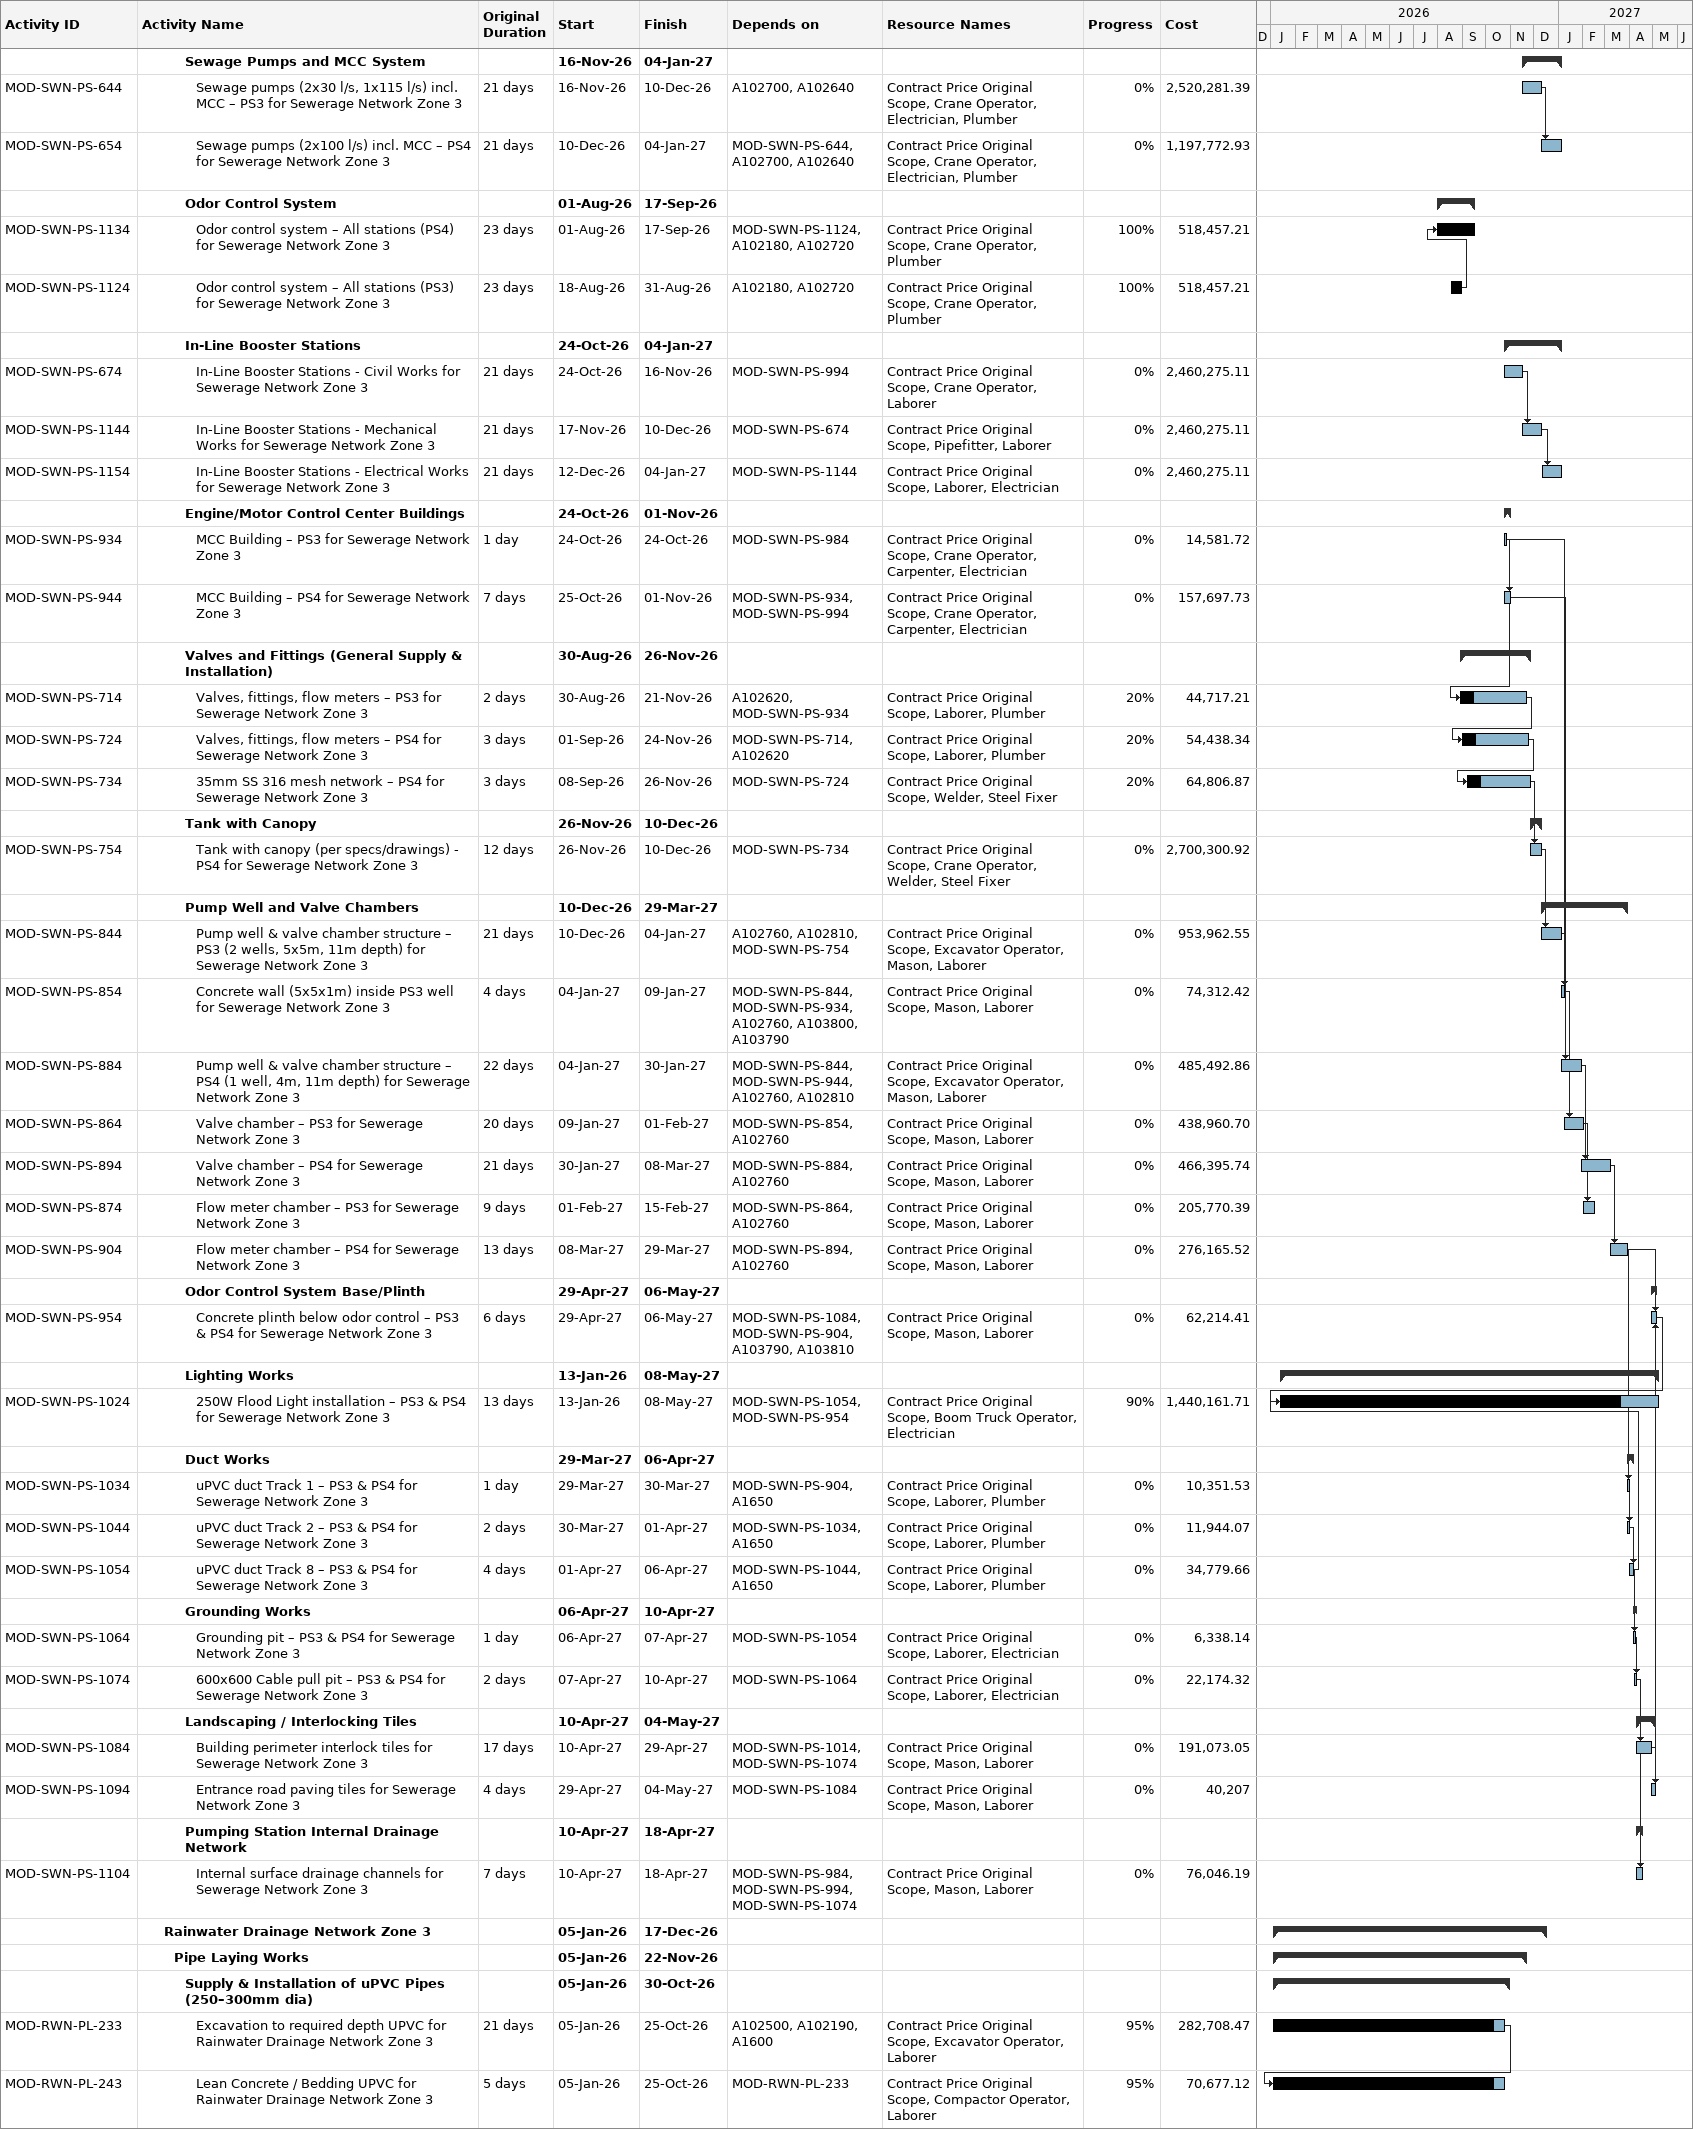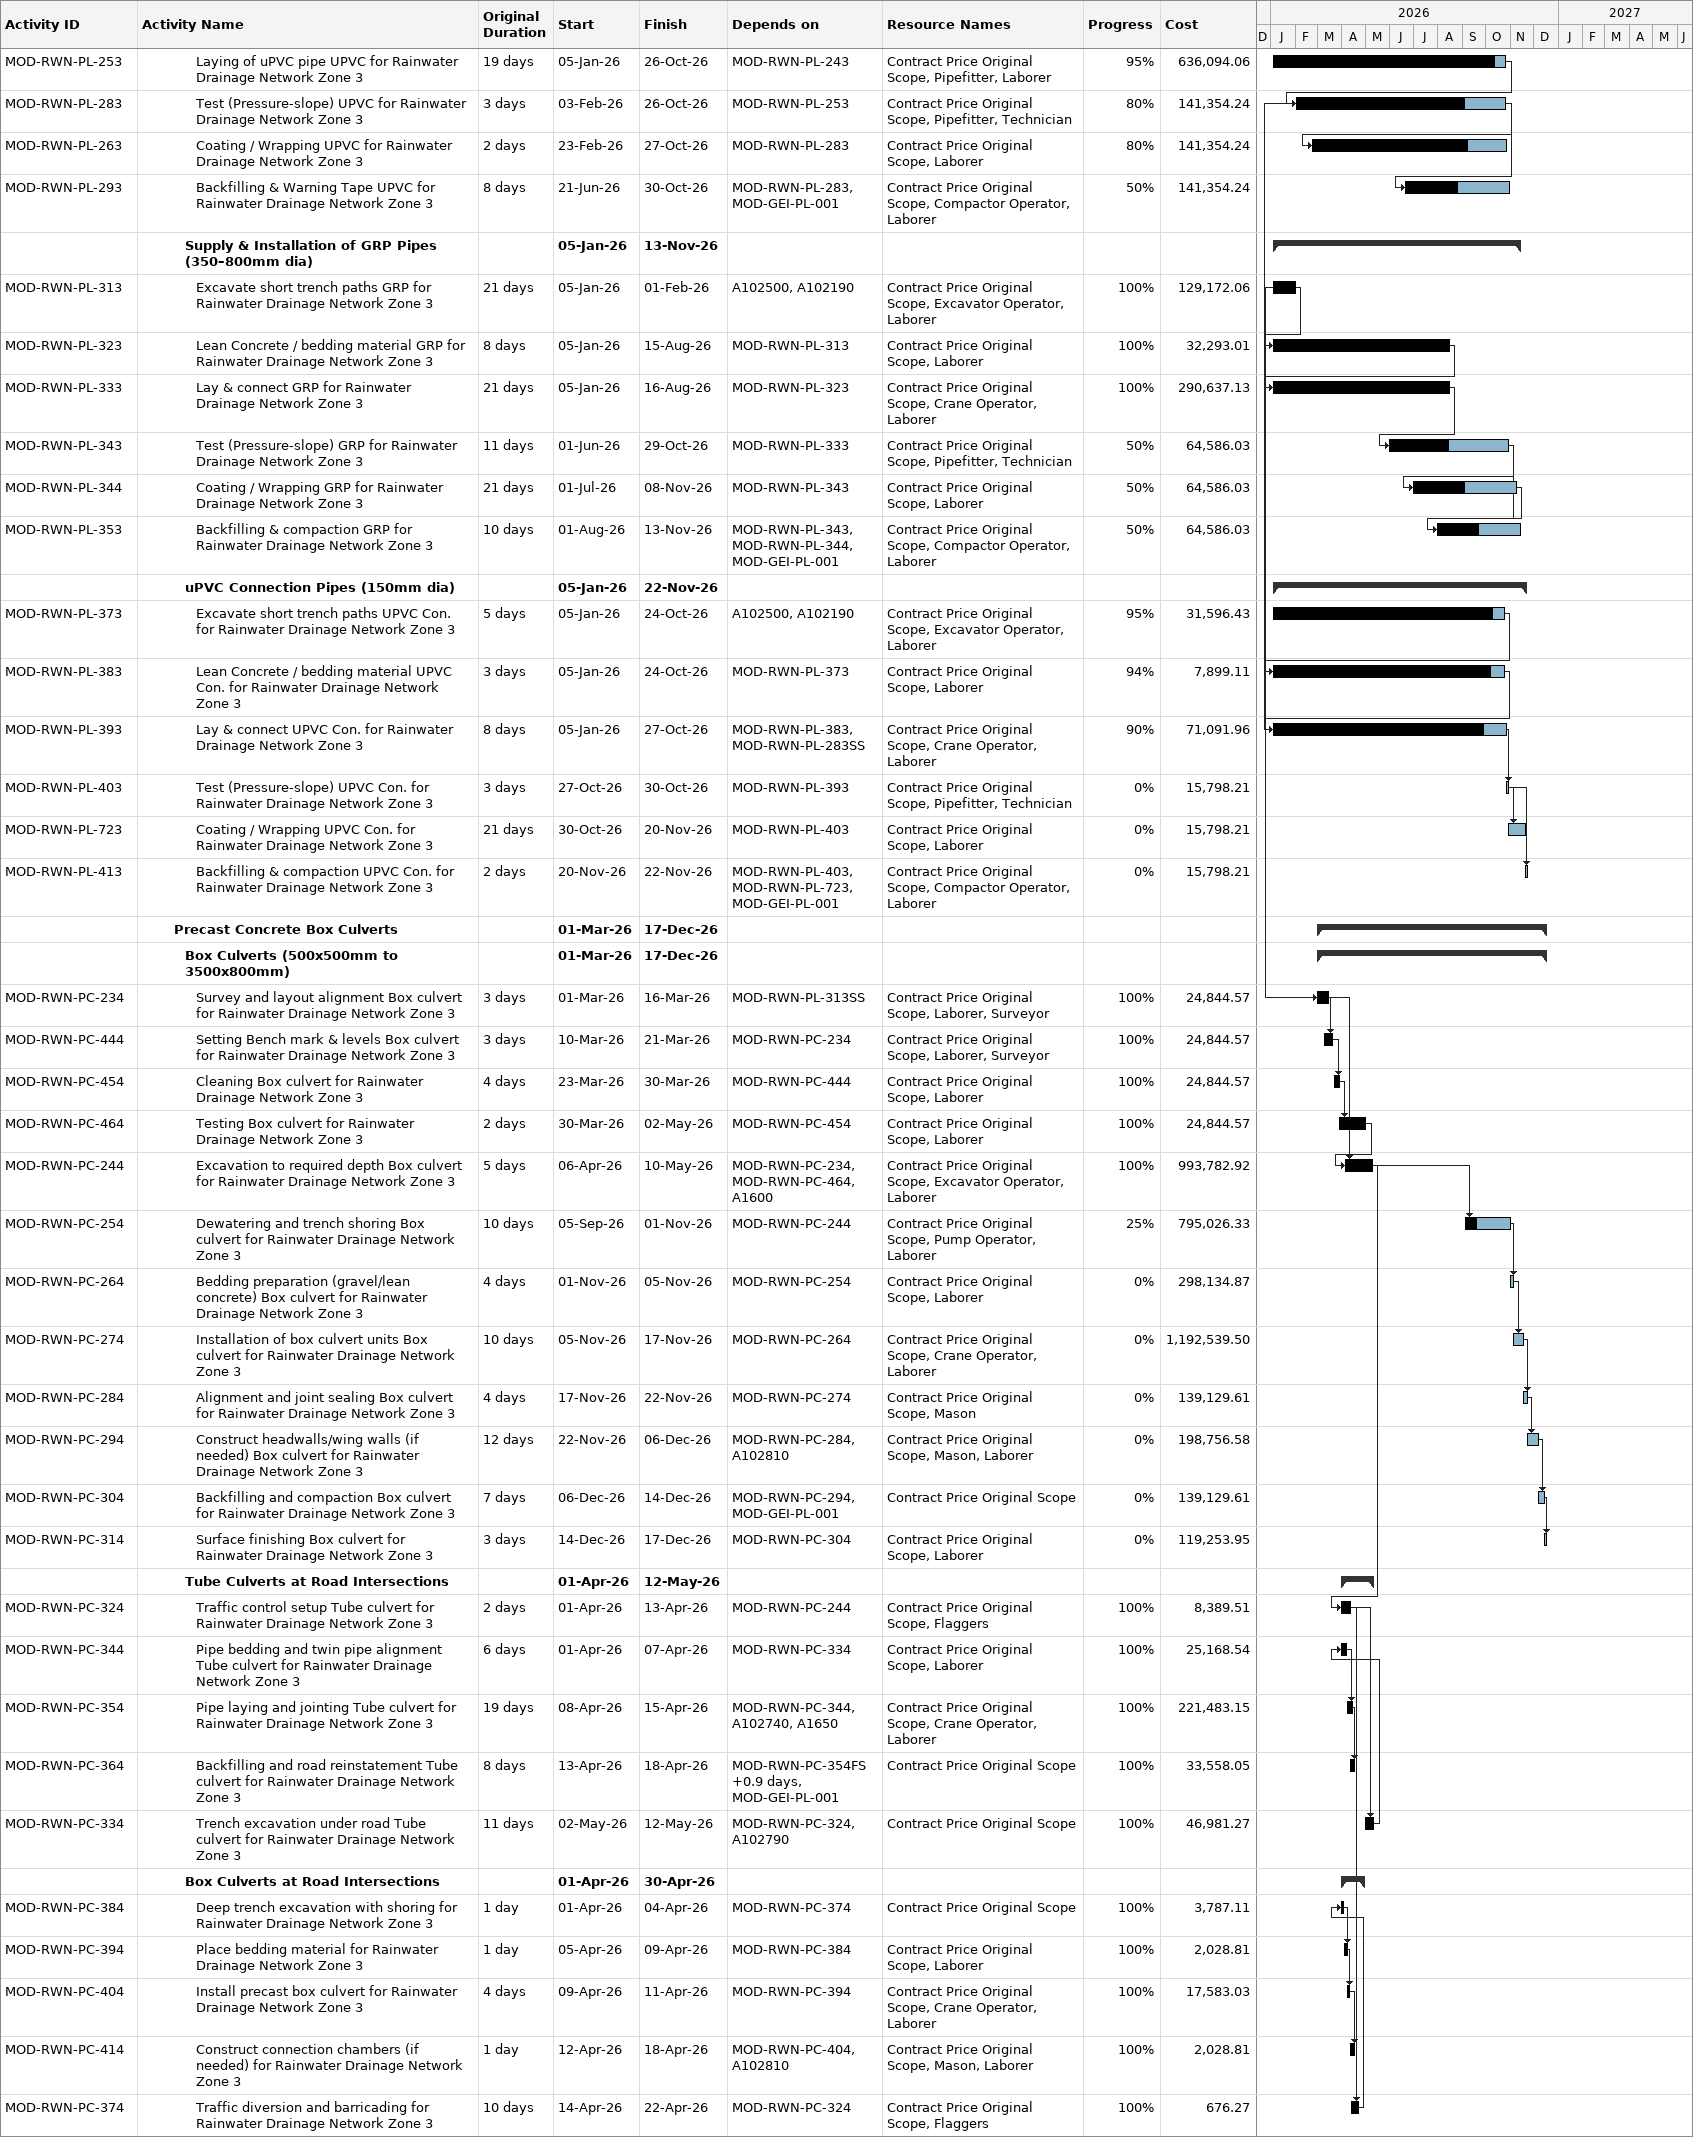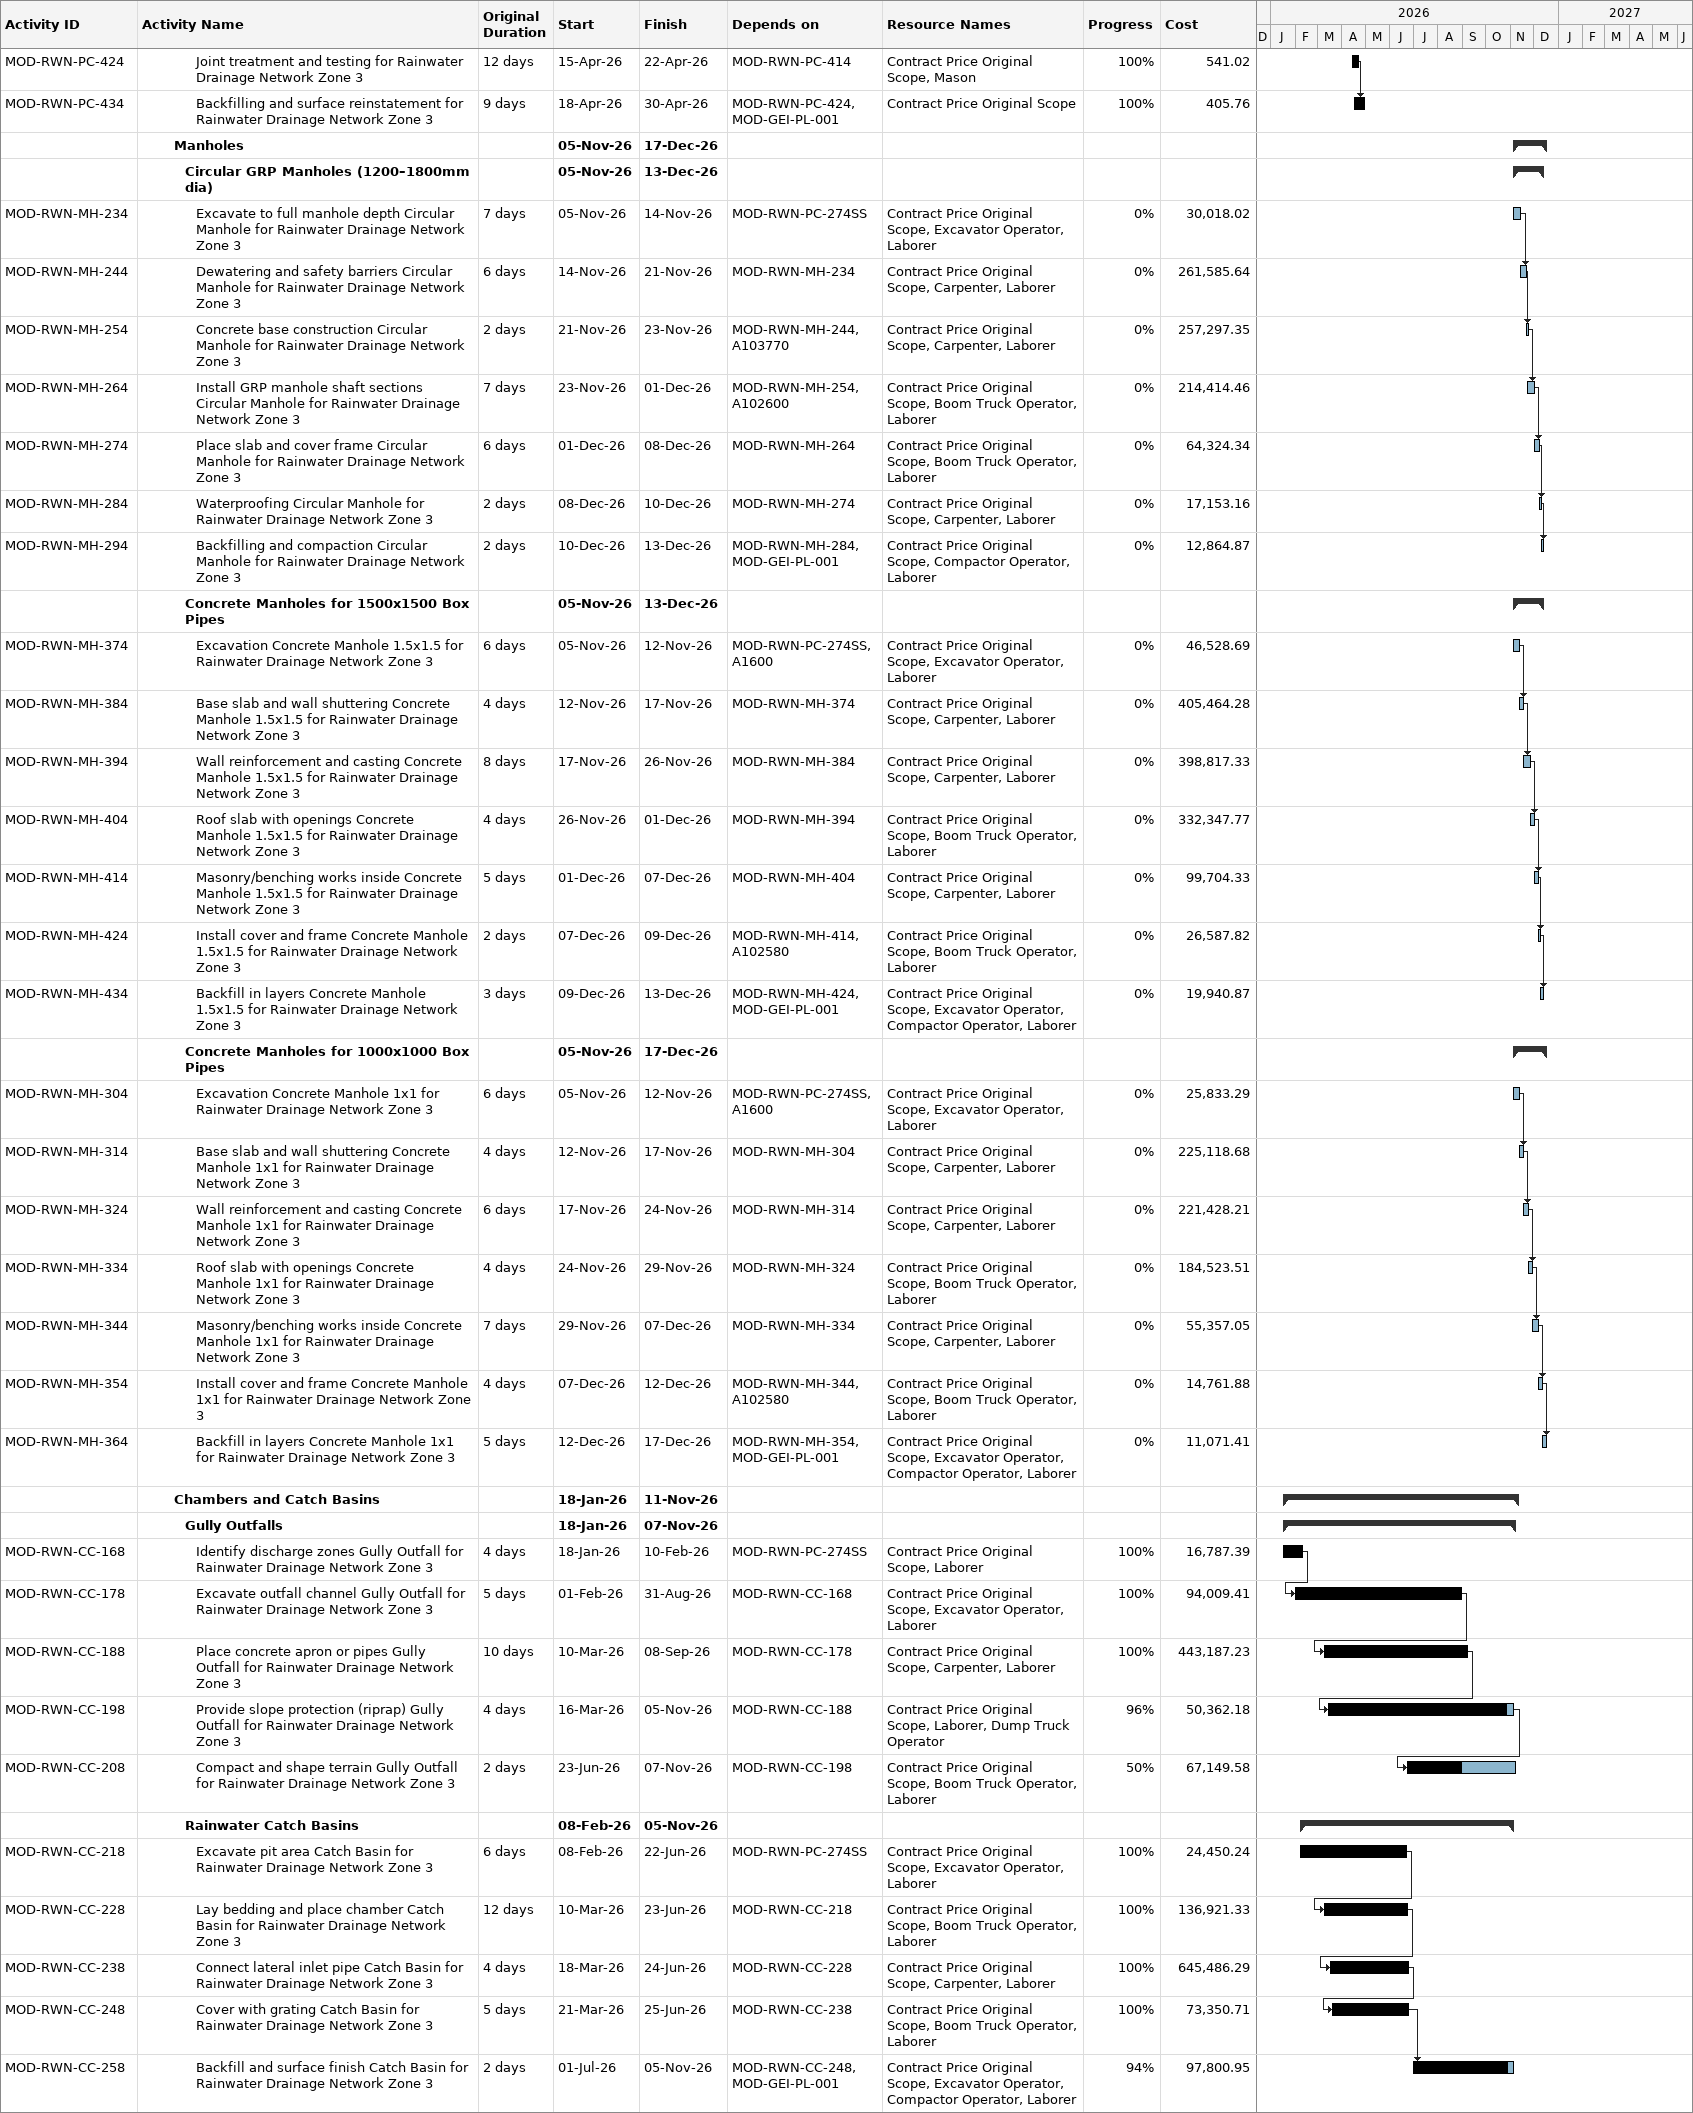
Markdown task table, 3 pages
| ID | Level | Task | Original duration | Start | Finish | Predecessors | Resources | % complete | Cost |
|---|---|---|---|---|---|---|---|---|---|
|  | 5 | **Sewage Pumps and MCC System** |  | 2026-11-16 | 2027-01-04 |  |  |  |  |
| MOD-SWN-PS-644 | 6 | Sewage pumps (2x30 l/s, 1x115 l/s) incl. MCC – PS3 for Sewerage Network Zone 3 | 21d | 2026-11-16 | 2026-12-10 | A102700, A102640 | Contract Price Original Scope, Crane Operator, Electrician, Plumber | 0 | 2520281.39 |
| MOD-SWN-PS-654 | 6 | Sewage pumps (2x100 l/s) incl. MCC – PS4 for Sewerage Network Zone 3 | 21d | 2026-12-10 | 2027-01-04 | MOD-SWN-PS-644, A102700, A102640 | Contract Price Original Scope, Crane Operator, Electrician, Plumber | 0 | 1197772.93 |
|  | 5 | **Odor Control System** |  | 2026-08-01 | 2026-09-17 |  |  |  |  |
| MOD-SWN-PS-1134 | 6 | Odor control system – All stations (PS4) for Sewerage Network Zone 3 | 23d | 2026-08-01 | 2026-09-17 | MOD-SWN-PS-1124, A102180, A102720 | Contract Price Original Scope, Crane Operator, Plumber | 100 | 518457.21 |
| MOD-SWN-PS-1124 | 6 | Odor control system – All stations (PS3) for Sewerage Network Zone 3 | 23d | 2026-08-18 | 2026-08-31 | A102180, A102720 | Contract Price Original Scope, Crane Operator, Plumber | 100 | 518457.21 |
|  | 5 | **In-Line Booster Stations** |  | 2026-10-24 | 2027-01-04 |  |  |  |  |
| MOD-SWN-PS-674 | 6 | In-Line Booster Stations - Civil Works for Sewerage Network Zone 3 | 21d | 2026-10-24 | 2026-11-16 | MOD-SWN-PS-994 | Contract Price Original Scope, Crane Operator, Laborer | 0 | 2460275.11 |
| MOD-SWN-PS-1144 | 6 | In-Line Booster Stations - Mechanical Works for Sewerage Network Zone 3 | 21d | 2026-11-17 | 2026-12-10 | MOD-SWN-PS-674 | Contract Price Original Scope, Pipefitter, Laborer | 0 | 2460275.11 |
| MOD-SWN-PS-1154 | 6 | In-Line Booster Stations - Electrical Works for Sewerage Network Zone 3 | 21d | 2026-12-12 | 2027-01-04 | MOD-SWN-PS-1144 | Contract Price Original Scope, Laborer, Electrician | 0 | 2460275.11 |
|  | 5 | **Engine/Motor Control Center Buildings** |  | 2026-10-24 | 2026-11-01 |  |  |  |  |
| MOD-SWN-PS-934 | 6 | MCC Building – PS3 for Sewerage Network Zone 3 | 1d | 2026-10-24 | 2026-10-24 | MOD-SWN-PS-984 | Contract Price Original Scope, Crane Operator, Carpenter, Electrician | 0 | 14581.72 |
| MOD-SWN-PS-944 | 6 | MCC Building – PS4 for Sewerage Network Zone 3 | 7d | 2026-10-25 | 2026-11-01 | MOD-SWN-PS-934, MOD-SWN-PS-994 | Contract Price Original Scope, Crane Operator, Carpenter, Electrician | 0 | 157697.73 |
|  | 5 | **Valves and Fittings (General Supply & Installation)** |  | 2026-08-30 | 2026-11-26 |  |  |  |  |
| MOD-SWN-PS-714 | 6 | Valves, fittings, flow meters – PS3 for Sewerage Network Zone 3 | 2d | 2026-08-30 | 2026-11-21 | A102620, MOD-SWN-PS-934 | Contract Price Original Scope, Laborer, Plumber | 20 | 44717.21 |
| MOD-SWN-PS-724 | 6 | Valves, fittings, flow meters – PS4 for Sewerage Network Zone 3 | 3d | 2026-09-01 | 2026-11-24 | MOD-SWN-PS-714, A102620 | Contract Price Original Scope, Laborer, Plumber | 20 | 54438.34 |
| MOD-SWN-PS-734 | 6 | 35mm SS 316 mesh network – PS4 for Sewerage Network Zone 3 | 3d | 2026-09-08 | 2026-11-26 | MOD-SWN-PS-724 | Contract Price Original Scope, Welder, Steel Fixer | 20 | 64806.87 |
|  | 5 | **Tank with Canopy** |  | 2026-11-26 | 2026-12-10 |  |  |  |  |
| MOD-SWN-PS-754 | 6 | Tank with canopy (per specs/drawings) - PS4 for Sewerage Network Zone 3 | 12d | 2026-11-26 | 2026-12-10 | MOD-SWN-PS-734 | Contract Price Original Scope, Crane Operator, Welder, Steel Fixer | 0 | 2700300.92 |
|  | 5 | **Pump Well and Valve Chambers** |  | 2026-12-10 | 2027-03-29 |  |  |  |  |
| MOD-SWN-PS-844 | 6 | Pump well & valve chamber structure – PS3 (2 wells, 5x5m, 11m depth) for Sewerage Network Zone 3 | 21d | 2026-12-10 | 2027-01-04 | A102760, A102810, MOD-SWN-PS-754 | Contract Price Original Scope, Excavator Operator, Mason, Laborer | 0 | 953962.55 |
| MOD-SWN-PS-854 | 6 | Concrete wall (5x5x1m) inside PS3 well for Sewerage Network Zone 3 | 4d | 2027-01-04 | 2027-01-09 | MOD-SWN-PS-844, MOD-SWN-PS-934, A102760, A103800, A103790 | Contract Price Original Scope, Mason, Laborer | 0 | 74312.42 |
| MOD-SWN-PS-884 | 6 | Pump well & valve chamber structure – PS4 (1 well, 4m, 11m depth) for Sewerage Network Zone 3 | 22d | 2027-01-04 | 2027-01-30 | MOD-SWN-PS-844, MOD-SWN-PS-944, A102760, A102810 | Contract Price Original Scope, Excavator Operator, Mason, Laborer | 0 | 485492.86 |
| MOD-SWN-PS-864 | 6 | Valve chamber – PS3 for Sewerage Network Zone 3 | 20d | 2027-01-09 | 2027-02-01 | MOD-SWN-PS-854, A102760 | Contract Price Original Scope, Mason, Laborer | 0 | 438960.70 |
| MOD-SWN-PS-894 | 6 | Valve chamber – PS4 for Sewerage Network Zone 3 | 21d | 2027-01-30 | 2027-03-08 | MOD-SWN-PS-884, A102760 | Contract Price Original Scope, Mason, Laborer | 0 | 466395.74 |
| MOD-SWN-PS-874 | 6 | Flow meter chamber – PS3 for Sewerage Network Zone 3 | 9d | 2027-02-01 | 2027-02-15 | MOD-SWN-PS-864, A102760 | Contract Price Original Scope, Mason, Laborer | 0 | 205770.39 |
| MOD-SWN-PS-904 | 6 | Flow meter chamber – PS4 for Sewerage Network Zone 3 | 13d | 2027-03-08 | 2027-03-29 | MOD-SWN-PS-894, A102760 | Contract Price Original Scope, Mason, Laborer | 0 | 276165.52 |
|  | 5 | **Odor Control System Base/Plinth** |  | 2027-04-29 | 2027-05-06 |  |  |  |  |
| MOD-SWN-PS-954 | 6 | Concrete plinth below odor control – PS3 & PS4 for Sewerage Network Zone 3 | 6d | 2027-04-29 | 2027-05-06 | MOD-SWN-PS-1084, MOD-SWN-PS-904, A103790, A103810 | Contract Price Original Scope, Mason, Laborer | 0 | 62214.41 |
|  | 5 | **Lighting Works** |  | 2026-01-13 | 2027-05-08 |  |  |  |  |
| MOD-SWN-PS-1024 | 6 | 250W Flood Light installation – PS3 & PS4 for Sewerage Network Zone 3 | 13d | 2026-01-13 | 2027-05-08 | MOD-SWN-PS-1054, MOD-SWN-PS-954 | Contract Price Original Scope, Boom Truck Operator, Electrician | 90 | 1440161.71 |
|  | 5 | **Duct Works** |  | 2027-03-29 | 2027-04-06 |  |  |  |  |
| MOD-SWN-PS-1034 | 6 | uPVC duct Track 1 – PS3 & PS4 for Sewerage Network Zone 3 | 1d | 2027-03-29 | 2027-03-30 | MOD-SWN-PS-904, A1650 | Contract Price Original Scope, Laborer, Plumber | 0 | 10351.53 |
| MOD-SWN-PS-1044 | 6 | uPVC duct Track 2 – PS3 & PS4 for Sewerage Network Zone 3 | 2d | 2027-03-30 | 2027-04-01 | MOD-SWN-PS-1034, A1650 | Contract Price Original Scope, Laborer, Plumber | 0 | 11944.07 |
| MOD-SWN-PS-1054 | 6 | uPVC duct Track 8 – PS3 & PS4 for Sewerage Network Zone 3 | 4d | 2027-04-01 | 2027-04-06 | MOD-SWN-PS-1044, A1650 | Contract Price Original Scope, Laborer, Plumber | 0 | 34779.66 |
|  | 5 | **Grounding Works** |  | 2027-04-06 | 2027-04-10 |  |  |  |  |
| MOD-SWN-PS-1064 | 6 | Grounding pit – PS3 & PS4 for Sewerage Network Zone 3 | 1d | 2027-04-06 | 2027-04-07 | MOD-SWN-PS-1054 | Contract Price Original Scope, Laborer, Electrician | 0 | 6338.14 |
| MOD-SWN-PS-1074 | 6 | 600x600 Cable pull pit – PS3 & PS4 for Sewerage Network Zone 3 | 2d | 2027-04-07 | 2027-04-10 | MOD-SWN-PS-1064 | Contract Price Original Scope, Laborer, Electrician | 0 | 22174.32 |
|  | 5 | **Landscaping / Interlocking Tiles** |  | 2027-04-10 | 2027-05-04 |  |  |  |  |
| MOD-SWN-PS-1084 | 6 | Building perimeter interlock tiles for Sewerage Network Zone 3 | 17d | 2027-04-10 | 2027-04-29 | MOD-SWN-PS-1014, MOD-SWN-PS-1074 | Contract Price Original Scope, Mason, Laborer | 0 | 191073.05 |
| MOD-SWN-PS-1094 | 6 | Entrance road paving tiles for Sewerage Network Zone 3 | 4d | 2027-04-29 | 2027-05-04 | MOD-SWN-PS-1084 | Contract Price Original Scope, Mason, Laborer | 0 | 40207 |
|  | 5 | **Pumping Station Internal Drainage Network** |  | 2027-04-10 | 2027-04-18 |  |  |  |  |
| MOD-SWN-PS-1104 | 6 | Internal surface drainage channels for Sewerage Network Zone 3 | 7d | 2027-04-10 | 2027-04-18 | MOD-SWN-PS-984, MOD-SWN-PS-994, MOD-SWN-PS-1074 | Contract Price Original Scope, Mason, Laborer | 0 | 76046.19 |
|  | 3 | **Rainwater Drainage Network Zone 3** |  | 2026-01-05 | 2026-12-17 |  |  |  |  |
|  | 4 | **Pipe Laying Works** |  | 2026-01-05 | 2026-11-22 |  |  |  |  |
|  | 5 | **Supply & Installation of uPVC Pipes (250–300mm dia)** |  | 2026-01-05 | 2026-10-30 |  |  |  |  |
| MOD-RWN-PL-233 | 6 | Excavation to required depth UPVC for Rainwater Drainage Network Zone 3 | 21d | 2026-01-05 | 2026-10-25 | A102500, A102190, A1600 | Contract Price Original Scope, Excavator Operator, Laborer | 95 | 282708.47 |
| MOD-RWN-PL-243 | 6 | Lean Concrete / Bedding UPVC for Rainwater Drainage Network Zone 3 | 5d | 2026-01-05 | 2026-10-25 | MOD-RWN-PL-233 | Contract Price Original Scope, Compactor Operator, Laborer | 95 | 70677.12 |
| MOD-RWN-PL-253 | 6 | Laying of uPVC pipe UPVC for Rainwater Drainage Network Zone 3 | 19d | 2026-01-05 | 2026-10-26 | MOD-RWN-PL-243 | Contract Price Original Scope, Pipefitter, Laborer | 95 | 636094.06 |
| MOD-RWN-PL-283 | 6 | Test (Pressure-slope) UPVC for Rainwater Drainage Network Zone 3 | 3d | 2026-02-03 | 2026-10-26 | MOD-RWN-PL-253 | Contract Price Original Scope, Pipefitter, Technician | 80 | 141354.24 |
| MOD-RWN-PL-263 | 6 | Coating / Wrapping UPVC for Rainwater Drainage Network Zone 3 | 2d | 2026-02-23 | 2026-10-27 | MOD-RWN-PL-283 | Contract Price Original Scope, Laborer | 80 | 141354.24 |
| MOD-RWN-PL-293 | 6 | Backfilling & Warning Tape UPVC for Rainwater Drainage Network Zone 3 | 8d | 2026-06-21 | 2026-10-30 | MOD-RWN-PL-283, MOD-GEI-PL-001 | Contract Price Original Scope, Compactor Operator, Laborer | 50 | 141354.24 |
|  | 5 | **Supply & Installation of GRP Pipes (350–800mm dia)** |  | 2026-01-05 | 2026-11-13 |  |  |  |  |
| MOD-RWN-PL-313 | 6 | Excavate short trench paths GRP for Rainwater Drainage Network Zone 3 | 21d | 2026-01-05 | 2026-02-01 | A102500, A102190 | Contract Price Original Scope, Excavator Operator, Laborer | 100 | 129172.06 |
| MOD-RWN-PL-323 | 6 | Lean Concrete / bedding material GRP for Rainwater Drainage Network Zone 3 | 8d | 2026-01-05 | 2026-08-15 | MOD-RWN-PL-313 | Contract Price Original Scope, Laborer | 100 | 32293.01 |
| MOD-RWN-PL-333 | 6 | Lay & connect GRP for Rainwater Drainage Network Zone 3 | 21d | 2026-01-05 | 2026-08-16 | MOD-RWN-PL-323 | Contract Price Original Scope, Crane Operator, Laborer | 100 | 290637.13 |
| MOD-RWN-PL-343 | 6 | Test (Pressure-slope) GRP for Rainwater Drainage Network Zone 3 | 11d | 2026-06-01 | 2026-10-29 | MOD-RWN-PL-333 | Contract Price Original Scope, Pipefitter, Technician | 50 | 64586.03 |
| MOD-RWN-PL-344 | 6 | Coating / Wrapping GRP for Rainwater Drainage Network Zone 3 | 21d | 2026-07-01 | 2026-11-08 | MOD-RWN-PL-343 | Contract Price Original Scope, Laborer | 50 | 64586.03 |
| MOD-RWN-PL-353 | 6 | Backfilling & compaction GRP for Rainwater Drainage Network Zone 3 | 10d | 2026-08-01 | 2026-11-13 | MOD-RWN-PL-343, MOD-RWN-PL-344, MOD-GEI-PL-001 | Contract Price Original Scope, Compactor Operator, Laborer | 50 | 64586.03 |
|  | 5 | **uPVC Connection Pipes (150mm dia)** |  | 2026-01-05 | 2026-11-22 |  |  |  |  |
| MOD-RWN-PL-373 | 6 | Excavate short trench paths UPVC Con. for Rainwater Drainage Network Zone 3 | 5d | 2026-01-05 | 2026-10-24 | A102500, A102190 | Contract Price Original Scope, Excavator Operator, Laborer | 95 | 31596.43 |
| MOD-RWN-PL-383 | 6 | Lean Concrete / bedding material UPVC Con. for Rainwater Drainage Network Zone 3 | 3d | 2026-01-05 | 2026-10-24 | MOD-RWN-PL-373 | Contract Price Original Scope, Laborer | 94 | 7899.11 |
| MOD-RWN-PL-393 | 6 | Lay & connect UPVC Con. for Rainwater Drainage Network Zone 3 | 8d | 2026-01-05 | 2026-10-27 | MOD-RWN-PL-383, MOD-RWN-PL-283SS | Contract Price Original Scope, Crane Operator, Laborer | 90 | 71091.96 |
| MOD-RWN-PL-403 | 6 | Test (Pressure-slope) UPVC Con. for Rainwater Drainage Network Zone 3 | 3d | 2026-10-27 | 2026-10-30 | MOD-RWN-PL-393 | Contract Price Original Scope, Pipefitter, Technician | 0 | 15798.21 |
| MOD-RWN-PL-723 | 6 | Coating / Wrapping UPVC Con. for Rainwater Drainage Network Zone 3 | 21d | 2026-10-30 | 2026-11-20 | MOD-RWN-PL-403 | Contract Price Original Scope, Laborer | 0 | 15798.21 |
| MOD-RWN-PL-413 | 6 | Backfilling & compaction UPVC Con. for Rainwater Drainage Network Zone 3 | 2d | 2026-11-20 | 2026-11-22 | MOD-RWN-PL-403, MOD-RWN-PL-723, MOD-GEI-PL-001 | Contract Price Original Scope, Compactor Operator, Laborer | 0 | 15798.21 |
|  | 4 | **Precast Concrete Box Culverts** |  | 2026-03-01 | 2026-12-17 |  |  |  |  |
|  | 5 | **Box Culverts (500x500mm to 3500x800mm)** |  | 2026-03-01 | 2026-12-17 |  |  |  |  |
| MOD-RWN-PC-234 | 6 | Survey and layout alignment Box culvert for Rainwater Drainage Network Zone 3 | 3d | 2026-03-01 | 2026-03-16 | MOD-RWN-PL-313SS | Contract Price Original Scope, Laborer, Surveyor | 100 | 24844.57 |
| MOD-RWN-PC-444 | 6 | Setting Bench mark & levels Box culvert for Rainwater Drainage Network Zone 3 | 3d | 2026-03-10 | 2026-03-21 | MOD-RWN-PC-234 | Contract Price Original Scope, Laborer, Surveyor | 100 | 24844.57 |
| MOD-RWN-PC-454 | 6 | Cleaning Box culvert for Rainwater Drainage Network Zone 3 | 4d | 2026-03-23 | 2026-03-30 | MOD-RWN-PC-444 | Contract Price Original Scope, Laborer | 100 | 24844.57 |
| MOD-RWN-PC-464 | 6 | Testing Box culvert for Rainwater Drainage Network Zone 3 | 2d | 2026-03-30 | 2026-05-02 | MOD-RWN-PC-454 | Contract Price Original Scope, Laborer | 100 | 24844.57 |
| MOD-RWN-PC-244 | 6 | Excavation to required depth Box culvert for Rainwater Drainage Network Zone 3 | 5d | 2026-04-06 | 2026-05-10 | MOD-RWN-PC-234, MOD-RWN-PC-464, A1600 | Contract Price Original Scope, Excavator Operator, Laborer | 100 | 993782.92 |
| MOD-RWN-PC-254 | 6 | Dewatering and trench shoring Box culvert for Rainwater Drainage Network Zone 3 | 10d | 2026-09-05 | 2026-11-01 | MOD-RWN-PC-244 | Contract Price Original Scope, Pump Operator, Laborer | 25 | 795026.33 |
| MOD-RWN-PC-264 | 6 | Bedding preparation (gravel/lean concrete) Box culvert for Rainwater Drainage Network Zone 3 | 4d | 2026-11-01 | 2026-11-05 | MOD-RWN-PC-254 | Contract Price Original Scope, Laborer | 0 | 298134.87 |
| MOD-RWN-PC-274 | 6 | Installation of box culvert units Box culvert for Rainwater Drainage Network Zone 3 | 10d | 2026-11-05 | 2026-11-17 | MOD-RWN-PC-264 | Contract Price Original Scope, Crane Operator, Laborer | 0 | 1192539.50 |
| MOD-RWN-PC-284 | 6 | Alignment and joint sealing Box culvert for Rainwater Drainage Network Zone 3 | 4d | 2026-11-17 | 2026-11-22 | MOD-RWN-PC-274 | Contract Price Original Scope, Mason | 0 | 139129.61 |
| MOD-RWN-PC-294 | 6 | Construct headwalls/wing walls (if needed) Box culvert for Rainwater Drainage Network Zone 3 | 12d | 2026-11-22 | 2026-12-06 | MOD-RWN-PC-284, A102810 | Contract Price Original Scope, Mason, Laborer | 0 | 198756.58 |
| MOD-RWN-PC-304 | 6 | Backfilling and compaction Box culvert for Rainwater Drainage Network Zone 3 | 7d | 2026-12-06 | 2026-12-14 | MOD-RWN-PC-294, MOD-GEI-PL-001 | Contract Price Original Scope | 0 | 139129.61 |
| MOD-RWN-PC-314 | 6 | Surface finishing Box culvert for Rainwater Drainage Network Zone 3 | 3d | 2026-12-14 | 2026-12-17 | MOD-RWN-PC-304 | Contract Price Original Scope, Laborer | 0 | 119253.95 |
|  | 5 | **Tube Culverts at Road Intersections** |  | 2026-04-01 | 2026-05-12 |  |  |  |  |
| MOD-RWN-PC-324 | 6 | Traffic control setup Tube culvert for Rainwater Drainage Network Zone 3 | 2d | 2026-04-01 | 2026-04-13 | MOD-RWN-PC-244 | Contract Price Original Scope, Flaggers | 100 | 8389.51 |
| MOD-RWN-PC-344 | 6 | Pipe bedding and twin pipe alignment Tube culvert for Rainwater Drainage Network Zone 3 | 6d | 2026-04-01 | 2026-04-07 | MOD-RWN-PC-334 | Contract Price Original Scope, Laborer | 100 | 25168.54 |
| MOD-RWN-PC-354 | 6 | Pipe laying and jointing Tube culvert for Rainwater Drainage Network Zone 3 | 19d | 2026-04-08 | 2026-04-15 | MOD-RWN-PC-344, A102740, A1650 | Contract Price Original Scope, Crane Operator, Laborer | 100 | 221483.15 |
| MOD-RWN-PC-364 | 6 | Backfilling and road reinstatement Tube culvert for Rainwater Drainage Network Zone 3 | 8d | 2026-04-13 | 2026-04-18 | MOD-RWN-PC-354FS+0.9d, MOD-GEI-PL-001 | Contract Price Original Scope | 100 | 33558.05 |
| MOD-RWN-PC-334 | 6 | Trench excavation under road Tube culvert for Rainwater Drainage Network Zone 3 | 11d | 2026-05-02 | 2026-05-12 | MOD-RWN-PC-324, A102790 | Contract Price Original Scope | 100 | 46981.27 |
|  | 5 | **Box Culverts at Road Intersections** |  | 2026-04-01 | 2026-04-30 |  |  |  |  |
| MOD-RWN-PC-384 | 6 | Deep trench excavation with shoring for Rainwater Drainage Network Zone 3 | 1d | 2026-04-01 | 2026-04-04 | MOD-RWN-PC-374 | Contract Price Original Scope | 100 | 3787.11 |
| MOD-RWN-PC-394 | 6 | Place bedding material for Rainwater Drainage Network Zone 3 | 1d | 2026-04-05 | 2026-04-09 | MOD-RWN-PC-384 | Contract Price Original Scope, Laborer | 100 | 2028.81 |
| MOD-RWN-PC-404 | 6 | Install precast box culvert for Rainwater Drainage Network Zone 3 | 4d | 2026-04-09 | 2026-04-11 | MOD-RWN-PC-394 | Contract Price Original Scope, Crane Operator, Laborer | 100 | 17583.03 |
| MOD-RWN-PC-414 | 6 | Construct connection chambers (if needed) for Rainwater Drainage Network Zone 3 | 1d | 2026-04-12 | 2026-04-18 | MOD-RWN-PC-404, A102810 | Contract Price Original Scope, Mason, Laborer | 100 | 2028.81 |
| MOD-RWN-PC-374 | 6 | Traffic diversion and barricading for Rainwater Drainage Network Zone 3 | 10d | 2026-04-14 | 2026-04-22 | MOD-RWN-PC-324 | Contract Price Original Scope, Flaggers | 100 | 676.27 |
| MOD-RWN-PC-424 | 6 | Joint treatment and testing for Rainwater Drainage Network Zone 3 | 12d | 2026-04-15 | 2026-04-22 | MOD-RWN-PC-414 | Contract Price Original Scope, Mason | 100 | 541.02 |
| MOD-RWN-PC-434 | 6 | Backfilling and surface reinstatement for Rainwater Drainage Network Zone 3 | 9d | 2026-04-18 | 2026-04-30 | MOD-RWN-PC-424, MOD-GEI-PL-001 | Contract Price Original Scope | 100 | 405.76 |
|  | 4 | **Manholes** |  | 2026-11-05 | 2026-12-17 |  |  |  |  |
|  | 5 | **Circular GRP Manholes (1200–1800mm dia)** |  | 2026-11-05 | 2026-12-13 |  |  |  |  |
| MOD-RWN-MH-234 | 6 | Excavate to full manhole depth Circular Manhole for Rainwater Drainage Network Zone 3 | 7d | 2026-11-05 | 2026-11-14 | MOD-RWN-PC-274SS | Contract Price Original Scope, Excavator Operator, Laborer | 0 | 30018.02 |
| MOD-RWN-MH-244 | 6 | Dewatering and safety barriers Circular Manhole for Rainwater Drainage Network Zone 3 | 6d | 2026-11-14 | 2026-11-21 | MOD-RWN-MH-234 | Contract Price Original Scope, Carpenter, Laborer | 0 | 261585.64 |
| MOD-RWN-MH-254 | 6 | Concrete base construction Circular Manhole for Rainwater Drainage Network Zone 3 | 2d | 2026-11-21 | 2026-11-23 | MOD-RWN-MH-244, A103770 | Contract Price Original Scope, Carpenter, Laborer | 0 | 257297.35 |
| MOD-RWN-MH-264 | 6 | Install GRP manhole shaft sections Circular Manhole for Rainwater Drainage Network Zone 3 | 7d | 2026-11-23 | 2026-12-01 | MOD-RWN-MH-254, A102600 | Contract Price Original Scope, Boom Truck Operator, Laborer | 0 | 214414.46 |
| MOD-RWN-MH-274 | 6 | Place slab and cover frame Circular Manhole for Rainwater Drainage Network Zone 3 | 6d | 2026-12-01 | 2026-12-08 | MOD-RWN-MH-264 | Contract Price Original Scope, Boom Truck Operator, Laborer | 0 | 64324.34 |
| MOD-RWN-MH-284 | 6 | Waterproofing Circular Manhole for Rainwater Drainage Network Zone 3 | 2d | 2026-12-08 | 2026-12-10 | MOD-RWN-MH-274 | Contract Price Original Scope, Carpenter, Laborer | 0 | 17153.16 |
| MOD-RWN-MH-294 | 6 | Backfilling and compaction Circular Manhole for Rainwater Drainage Network Zone 3 | 2d | 2026-12-10 | 2026-12-13 | MOD-RWN-MH-284, MOD-GEI-PL-001 | Contract Price Original Scope, Compactor Operator, Laborer | 0 | 12864.87 |
|  | 5 | **Concrete Manholes for 1500x1500 Box Pipes** |  | 2026-11-05 | 2026-12-13 |  |  |  |  |
| MOD-RWN-MH-374 | 6 | Excavation Concrete Manhole 1.5x1.5 for Rainwater Drainage Network Zone 3 | 6d | 2026-11-05 | 2026-11-12 | MOD-RWN-PC-274SS, A1600 | Contract Price Original Scope, Excavator Operator, Laborer | 0 | 46528.69 |
| MOD-RWN-MH-384 | 6 | Base slab and wall shuttering Concrete Manhole 1.5x1.5 for Rainwater Drainage Network Zone 3 | 4d | 2026-11-12 | 2026-11-17 | MOD-RWN-MH-374 | Contract Price Original Scope, Carpenter, Laborer | 0 | 405464.28 |
| MOD-RWN-MH-394 | 6 | Wall reinforcement and casting Concrete Manhole 1.5x1.5 for Rainwater Drainage Network Zone 3 | 8d | 2026-11-17 | 2026-11-26 | MOD-RWN-MH-384 | Contract Price Original Scope, Carpenter, Laborer | 0 | 398817.33 |
| MOD-RWN-MH-404 | 6 | Roof slab with openings Concrete Manhole 1.5x1.5 for Rainwater Drainage Network Zone 3 | 4d | 2026-11-26 | 2026-12-01 | MOD-RWN-MH-394 | Contract Price Original Scope, Boom Truck Operator, Laborer | 0 | 332347.77 |
| MOD-RWN-MH-414 | 6 | Masonry/benching works inside Concrete Manhole 1.5x1.5 for Rainwater Drainage Network Zone 3 | 5d | 2026-12-01 | 2026-12-07 | MOD-RWN-MH-404 | Contract Price Original Scope, Carpenter, Laborer | 0 | 99704.33 |
| MOD-RWN-MH-424 | 6 | Install cover and frame Concrete Manhole 1.5x1.5 for Rainwater Drainage Network Zone 3 | 2d | 2026-12-07 | 2026-12-09 | MOD-RWN-MH-414, A102580 | Contract Price Original Scope, Boom Truck Operator, Laborer | 0 | 26587.82 |
| MOD-RWN-MH-434 | 6 | Backfill in layers Concrete Manhole 1.5x1.5 for Rainwater Drainage Network Zone 3 | 3d | 2026-12-09 | 2026-12-13 | MOD-RWN-MH-424, MOD-GEI-PL-001 | Contract Price Original Scope, Excavator Operator, Compactor Operator, Laborer | 0 | 19940.87 |
|  | 5 | **Concrete Manholes for 1000x1000 Box Pipes** |  | 2026-11-05 | 2026-12-17 |  |  |  |  |
| MOD-RWN-MH-304 | 6 | Excavation Concrete Manhole 1x1 for Rainwater Drainage Network Zone 3 | 6d | 2026-11-05 | 2026-11-12 | MOD-RWN-PC-274SS, A1600 | Contract Price Original Scope, Excavator Operator, Laborer | 0 | 25833.29 |
| MOD-RWN-MH-314 | 6 | Base slab and wall shuttering Concrete Manhole 1x1 for Rainwater Drainage Network Zone 3 | 4d | 2026-11-12 | 2026-11-17 | MOD-RWN-MH-304 | Contract Price Original Scope, Carpenter, Laborer | 0 | 225118.68 |
| MOD-RWN-MH-324 | 6 | Wall reinforcement and casting Concrete Manhole 1x1 for Rainwater Drainage Network Zone 3 | 6d | 2026-11-17 | 2026-11-24 | MOD-RWN-MH-314 | Contract Price Original Scope, Carpenter, Laborer | 0 | 221428.21 |
| MOD-RWN-MH-334 | 6 | Roof slab with openings Concrete Manhole 1x1 for Rainwater Drainage Network Zone 3 | 4d | 2026-11-24 | 2026-11-29 | MOD-RWN-MH-324 | Contract Price Original Scope, Boom Truck Operator, Laborer | 0 | 184523.51 |
| MOD-RWN-MH-344 | 6 | Masonry/benching works inside Concrete Manhole 1x1 for Rainwater Drainage Network Zone 3 | 7d | 2026-11-29 | 2026-12-07 | MOD-RWN-MH-334 | Contract Price Original Scope, Carpenter, Laborer | 0 | 55357.05 |
| MOD-RWN-MH-354 | 6 | Install cover and frame Concrete Manhole 1x1 for Rainwater Drainage Network Zone 3 | 4d | 2026-12-07 | 2026-12-12 | MOD-RWN-MH-344, A102580 | Contract Price Original Scope, Boom Truck Operator, Laborer | 0 | 14761.88 |
| MOD-RWN-MH-364 | 6 | Backfill in layers Concrete Manhole 1x1 for Rainwater Drainage Network Zone 3 | 5d | 2026-12-12 | 2026-12-17 | MOD-RWN-MH-354, MOD-GEI-PL-001 | Contract Price Original Scope, Excavator Operator, Compactor Operator, Laborer | 0 | 11071.41 |
|  | 4 | **Chambers and Catch Basins** |  | 2026-01-18 | 2026-11-11 |  |  |  |  |
|  | 5 | **Gully Outfalls** |  | 2026-01-18 | 2026-11-07 |  |  |  |  |
| MOD-RWN-CC-168 | 6 | Identify discharge zones Gully Outfall for Rainwater Drainage Network Zone 3 | 4d | 2026-01-18 | 2026-02-10 | MOD-RWN-PC-274SS | Contract Price Original Scope, Laborer | 100 | 16787.39 |
| MOD-RWN-CC-178 | 6 | Excavate outfall channel Gully Outfall for Rainwater Drainage Network Zone 3 | 5d | 2026-02-01 | 2026-08-31 | MOD-RWN-CC-168 | Contract Price Original Scope, Excavator Operator, Laborer | 100 | 94009.41 |
| MOD-RWN-CC-188 | 6 | Place concrete apron or pipes Gully Outfall for Rainwater Drainage Network Zone 3 | 10d | 2026-03-10 | 2026-09-08 | MOD-RWN-CC-178 | Contract Price Original Scope, Carpenter, Laborer | 100 | 443187.23 |
| MOD-RWN-CC-198 | 6 | Provide slope protection (riprap) Gully Outfall for Rainwater Drainage Network Zone 3 | 4d | 2026-03-16 | 2026-11-05 | MOD-RWN-CC-188 | Contract Price Original Scope, Laborer, Dump Truck Operator | 96 | 50362.18 |
| MOD-RWN-CC-208 | 6 | Compact and shape terrain Gully Outfall for Rainwater Drainage Network Zone 3 | 2d | 2026-06-23 | 2026-11-07 | MOD-RWN-CC-198 | Contract Price Original Scope, Boom Truck Operator, Laborer | 50 | 67149.58 |
|  | 5 | **Rainwater Catch Basins** |  | 2026-02-08 | 2026-11-05 |  |  |  |  |
| MOD-RWN-CC-218 | 6 | Excavate pit area Catch Basin for Rainwater Drainage Network Zone 3 | 6d | 2026-02-08 | 2026-06-22 | MOD-RWN-PC-274SS | Contract Price Original Scope, Excavator Operator, Laborer | 100 | 24450.24 |
| MOD-RWN-CC-228 | 6 | Lay bedding and place chamber Catch Basin for Rainwater Drainage Network Zone 3 | 12d | 2026-03-10 | 2026-06-23 | MOD-RWN-CC-218 | Contract Price Original Scope, Boom Truck Operator, Laborer | 100 | 136921.33 |
| MOD-RWN-CC-238 | 6 | Connect lateral inlet pipe Catch Basin for Rainwater Drainage Network Zone 3 | 4d | 2026-03-18 | 2026-06-24 | MOD-RWN-CC-228 | Contract Price Original Scope, Carpenter, Laborer | 100 | 645486.29 |
| MOD-RWN-CC-248 | 6 | Cover with grating Catch Basin for Rainwater Drainage Network Zone 3 | 5d | 2026-03-21 | 2026-06-25 | MOD-RWN-CC-238 | Contract Price Original Scope, Boom Truck Operator, Laborer | 100 | 73350.71 |
| MOD-RWN-CC-258 | 6 | Backfill and surface finish Catch Basin for Rainwater Drainage Network Zone 3 | 2d | 2026-07-01 | 2026-11-05 | MOD-RWN-CC-248, MOD-GEI-PL-001 | Contract Price Original Scope, Excavator Operator, Compactor Operator, Laborer | 94 | 97800.95 |
